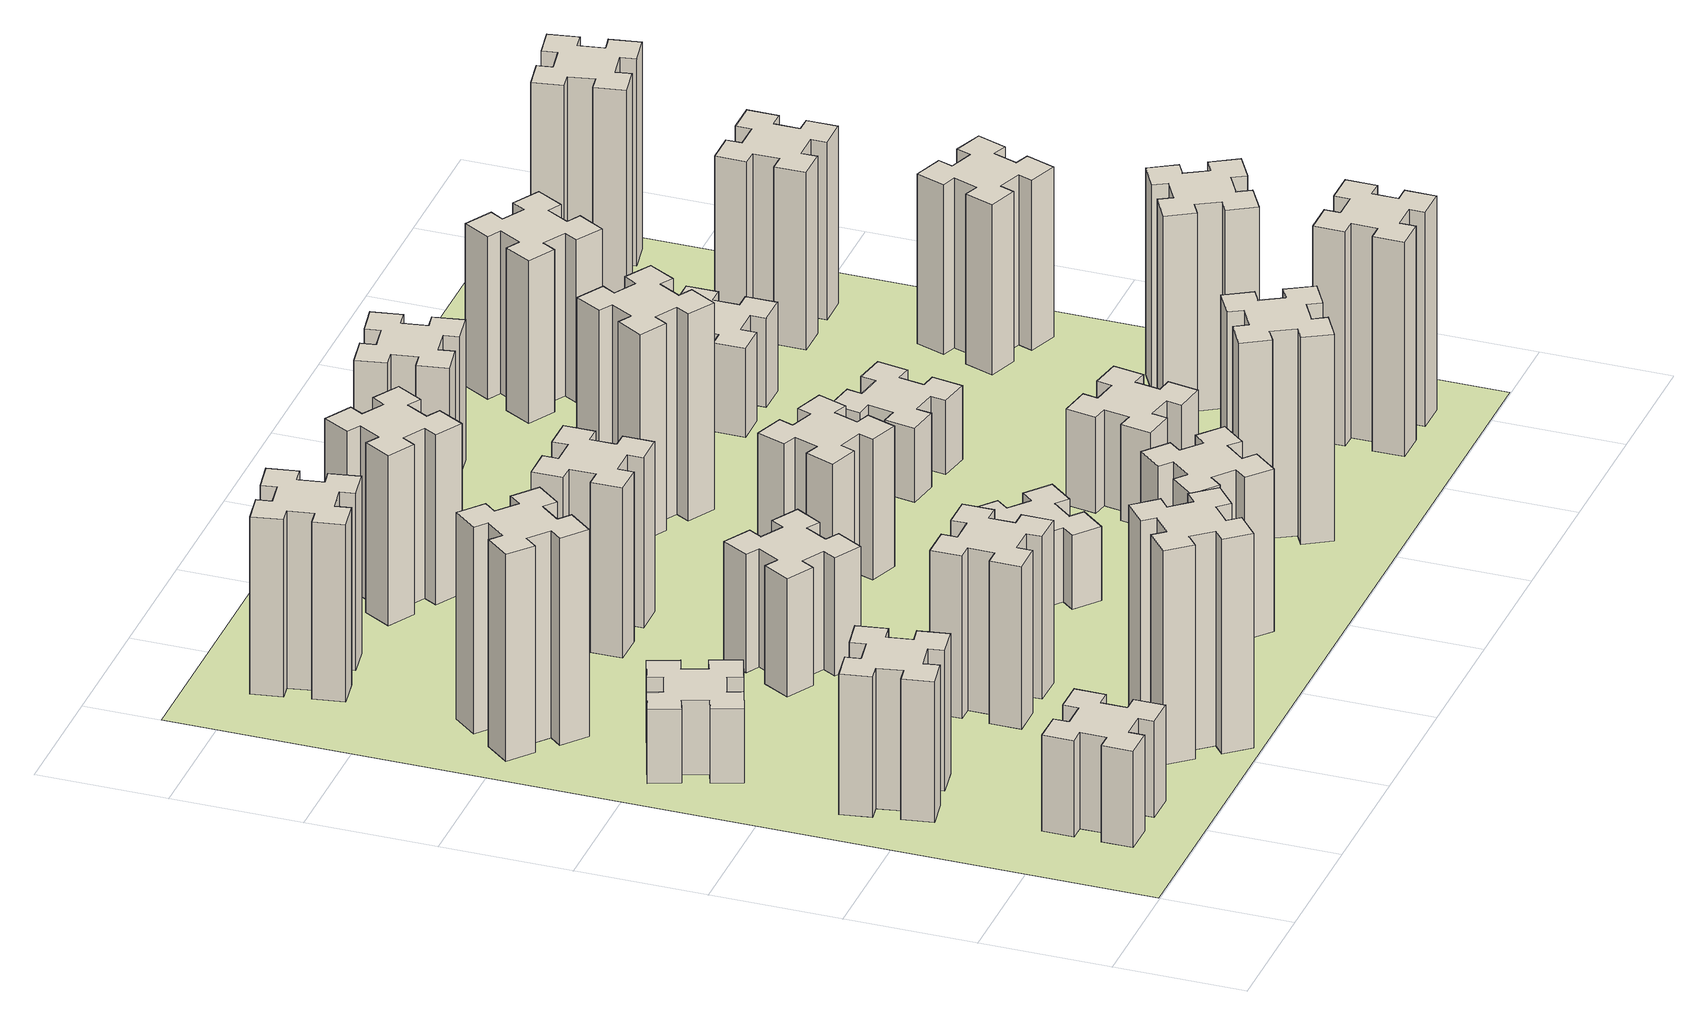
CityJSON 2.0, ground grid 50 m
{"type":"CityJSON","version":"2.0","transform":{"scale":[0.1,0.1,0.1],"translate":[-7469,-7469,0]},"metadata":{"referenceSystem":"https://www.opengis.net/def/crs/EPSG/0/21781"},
"CityObjects":{
"building1":{"type":"Building","attributes":{"class":"1000","function":"1000","usage":"1000","yearOfConstruction":2016,"roofType":"1000","measuredHeight":39,"storeysAboveGround":30,"storeysBelowGround":0},"geometry":[{"type":"Solid","lod":"1","boundaries":[[[[0,1,2,3,4,5,6,7,8,9,10,11,12,13,14,15,16,17,18,19]],[[17,16,20,21]],[[16,15,22,20]],[[15,14,23,22]],[[14,13,24,23]],[[13,12,25,24]],[[12,11,26,25]],[[11,10,27,26]],[[10,9,28,27]],[[9,8,29,28]],[[8,7,30,29]],[[7,6,31,30]],[[6,5,32,31]],[[5,4,33,32]],[[4,3,34,33]],[[3,2,35,34]],[[2,1,36,35]],[[1,0,37,36]],[[0,19,38,37]],[[19,18,39,38]],[[18,17,21,39]],[[24,25,26,27,28,29,30,31,32,33,34,35,36,37,38,39,21,20,22,23]]]]}]},
"building2":{"type":"Building","attributes":{"class":"1000","function":"1000","usage":"1000","yearOfConstruction":2016,"roofType":"1000","measuredHeight":57,"storeysAboveGround":30,"storeysBelowGround":0},"geometry":[{"type":"Solid","lod":"1","boundaries":[[[[40,41,42,43,44,45,46,47,48,49,50,51,52,53,54,55,56,57,58,59]],[[57,56,60,61]],[[56,55,62,60]],[[55,54,63,62]],[[54,53,64,63]],[[53,52,65,64]],[[52,51,66,65]],[[51,50,67,66]],[[50,49,68,67]],[[49,48,69,68]],[[48,47,70,69]],[[47,46,71,70]],[[46,45,72,71]],[[45,44,73,72]],[[44,43,74,73]],[[43,42,75,74]],[[42,41,76,75]],[[41,40,77,76]],[[40,59,78,77]],[[59,58,79,78]],[[58,57,61,79]],[[64,65,66,67,68,69,70,71,72,73,74,75,76,77,78,79,61,60,62,63]]]]}]},
"building3":{"type":"Building","attributes":{"class":"1000","function":"1000","usage":"1000","yearOfConstruction":2016,"roofType":"1000","measuredHeight":30,"storeysAboveGround":30,"storeysBelowGround":0},"geometry":[{"type":"Solid","lod":"1","boundaries":[[[[80,81,82,83,84,85,86,87,88,89,90,91,92,93,94,95,96,97,98,99]],[[97,96,100,101]],[[96,95,102,100]],[[95,94,103,102]],[[94,93,104,103]],[[93,92,105,104]],[[92,91,106,105]],[[91,90,107,106]],[[90,89,108,107]],[[89,88,109,108]],[[88,87,110,109]],[[87,86,111,110]],[[86,85,112,111]],[[85,84,113,112]],[[84,83,114,113]],[[83,82,115,114]],[[82,81,116,115]],[[81,80,117,116]],[[80,99,118,117]],[[99,98,119,118]],[[98,97,101,119]],[[104,105,106,107,108,109,110,111,112,113,114,115,116,117,118,119,101,100,102,103]]]]}]},
"building4":{"type":"Building","attributes":{"class":"1000","function":"1000","usage":"1000","yearOfConstruction":2016,"roofType":"1000","measuredHeight":84,"storeysAboveGround":30,"storeysBelowGround":0},"geometry":[{"type":"Solid","lod":"1","boundaries":[[[[120,121,122,123,124,125,126,127,128,129,130,131,132,133,134,135,136,137,138,139]],[[137,136,140,141]],[[136,135,142,140]],[[135,134,143,142]],[[134,133,144,143]],[[133,132,145,144]],[[132,131,146,145]],[[131,130,147,146]],[[130,129,148,147]],[[129,128,149,148]],[[128,127,150,149]],[[127,126,151,150]],[[126,125,152,151]],[[125,124,153,152]],[[124,123,154,153]],[[123,122,155,154]],[[122,121,156,155]],[[121,120,157,156]],[[120,139,158,157]],[[139,138,159,158]],[[138,137,141,159]],[[144,145,146,147,148,149,150,151,152,153,154,155,156,157,158,159,141,140,142,143]]]]}]},
"building5":{"type":"Building","attributes":{"class":"1000","function":"1000","usage":"1000","yearOfConstruction":2016,"roofType":"1000","measuredHeight":87,"storeysAboveGround":30,"storeysBelowGround":0},"geometry":[{"type":"Solid","lod":"1","boundaries":[[[[160,161,162,163,164,165,166,167,168,169,170,171,172,173,174,175,176,177,178,179]],[[177,176,180,181]],[[176,175,182,180]],[[175,174,183,182]],[[174,173,184,183]],[[173,172,185,184]],[[172,171,186,185]],[[171,170,187,186]],[[170,169,188,187]],[[169,168,189,188]],[[168,167,190,189]],[[167,166,191,190]],[[166,165,192,191]],[[165,164,193,192]],[[164,163,194,193]],[[163,162,195,194]],[[162,161,196,195]],[[161,160,197,196]],[[160,179,198,197]],[[179,178,199,198]],[[178,177,181,199]],[[184,185,186,187,188,189,190,191,192,193,194,195,196,197,198,199,181,180,182,183]]]]}]},
"building6":{"type":"Building","attributes":{"class":"1000","function":"1000","usage":"1000","yearOfConstruction":2016,"roofType":"1000","measuredHeight":66,"storeysAboveGround":30,"storeysBelowGround":0},"geometry":[{"type":"Solid","lod":"1","boundaries":[[[[200,201,202,203,204,205,206,207,208,209,210,211,212,213,214,215,216,217,218,219]],[[217,216,220,221]],[[216,215,222,220]],[[215,214,223,222]],[[214,213,224,223]],[[213,212,225,224]],[[212,211,226,225]],[[211,210,227,226]],[[210,209,228,227]],[[209,208,229,228]],[[208,207,230,229]],[[207,206,231,230]],[[206,205,232,231]],[[205,204,233,232]],[[204,203,234,233]],[[203,202,235,234]],[[202,201,236,235]],[[201,200,237,236]],[[200,219,238,237]],[[219,218,239,238]],[[218,217,221,239]],[[224,225,226,227,228,229,230,231,232,233,234,235,236,237,238,239,221,220,222,223]]]]}]},
"building7":{"type":"Building","attributes":{"class":"1000","function":"1000","usage":"1000","yearOfConstruction":2016,"roofType":"1000","measuredHeight":72,"storeysAboveGround":30,"storeysBelowGround":0},"geometry":[{"type":"Solid","lod":"1","boundaries":[[[[240,241,242,243,244,245,246,247,248,249,250,251,252,253,254,255,256,257,258,259]],[[257,256,260,261]],[[256,255,262,260]],[[255,254,263,262]],[[254,253,264,263]],[[253,252,265,264]],[[252,251,266,265]],[[251,250,267,266]],[[250,249,268,267]],[[249,248,269,268]],[[248,247,270,269]],[[247,246,271,270]],[[246,245,272,271]],[[245,244,273,272]],[[244,243,274,273]],[[243,242,275,274]],[[242,241,276,275]],[[241,240,277,276]],[[240,259,278,277]],[[259,258,279,278]],[[258,257,261,279]],[[264,265,266,267,268,269,270,271,272,273,274,275,276,277,278,279,261,260,262,263]]]]}]},
"building8":{"type":"Building","attributes":{"class":"1000","function":"1000","usage":"1000","yearOfConstruction":2016,"roofType":"1000","measuredHeight":48,"storeysAboveGround":30,"storeysBelowGround":0},"geometry":[{"type":"Solid","lod":"1","boundaries":[[[[280,281,282,283,284,285,286,287,288,289,290,291,292,293,294,295,296,297,298,299]],[[297,296,300,301]],[[296,295,302,300]],[[295,294,303,302]],[[294,293,304,303]],[[293,292,305,304]],[[292,291,306,305]],[[291,290,307,306]],[[290,289,308,307]],[[289,288,309,308]],[[288,287,310,309]],[[287,286,311,310]],[[286,285,312,311]],[[285,284,313,312]],[[284,283,314,313]],[[283,282,315,314]],[[282,281,316,315]],[[281,280,317,316]],[[280,299,318,317]],[[299,298,319,318]],[[298,297,301,319]],[[304,305,306,307,308,309,310,311,312,313,314,315,316,317,318,319,301,300,302,303]]]]}]},
"building9":{"type":"Building","attributes":{"class":"1000","function":"1000","usage":"1000","yearOfConstruction":2016,"roofType":"1000","measuredHeight":69,"storeysAboveGround":30,"storeysBelowGround":0},"geometry":[{"type":"Solid","lod":"1","boundaries":[[[[320,321,322,323,324,325,326,327,328,329,330,331,332,333,334,335,336,337,338,339]],[[337,336,340,341]],[[336,335,342,340]],[[335,334,343,342]],[[334,333,344,343]],[[333,332,345,344]],[[332,331,346,345]],[[331,330,347,346]],[[330,329,348,347]],[[329,328,349,348]],[[328,327,350,349]],[[327,326,351,350]],[[326,325,352,351]],[[325,324,353,352]],[[324,323,354,353]],[[323,322,355,354]],[[322,321,356,355]],[[321,320,357,356]],[[320,339,358,357]],[[339,338,359,358]],[[338,337,341,359]],[[344,345,346,347,348,349,350,351,352,353,354,355,356,357,358,359,341,340,342,343]]]]}]},
"building10":{"type":"Building","attributes":{"class":"1000","function":"1000","usage":"1000","yearOfConstruction":2016,"roofType":"1000","measuredHeight":66,"storeysAboveGround":30,"storeysBelowGround":0},"geometry":[{"type":"Solid","lod":"1","boundaries":[[[[360,361,362,363,364,365,366,367,368,369,370,371,372,373,374,375,376,377,378,379]],[[377,376,380,381]],[[376,375,382,380]],[[375,374,383,382]],[[374,373,384,383]],[[373,372,385,384]],[[372,371,386,385]],[[371,370,387,386]],[[370,369,388,387]],[[369,368,389,388]],[[368,367,390,389]],[[367,366,391,390]],[[366,365,392,391]],[[365,364,393,392]],[[364,363,394,393]],[[363,362,395,394]],[[362,361,396,395]],[[361,360,397,396]],[[360,379,398,397]],[[379,378,399,398]],[[378,377,381,399]],[[384,385,386,387,388,389,390,391,392,393,394,395,396,397,398,399,381,380,382,383]]]]}]},
"building11":{"type":"Building","attributes":{"class":"1000","function":"1000","usage":"1000","yearOfConstruction":2016,"roofType":"1000","measuredHeight":69,"storeysAboveGround":30,"storeysBelowGround":0},"geometry":[{"type":"Solid","lod":"1","boundaries":[[[[400,401,402,403,404,405,406,407,408,409,410,411,412,413,414,415,416,417,418,419]],[[417,416,420,421]],[[416,415,422,420]],[[415,414,423,422]],[[414,413,424,423]],[[413,412,425,424]],[[412,411,426,425]],[[411,410,427,426]],[[410,409,428,427]],[[409,408,429,428]],[[408,407,430,429]],[[407,406,431,430]],[[406,405,432,431]],[[405,404,433,432]],[[404,403,434,433]],[[403,402,435,434]],[[402,401,436,435]],[[401,400,437,436]],[[400,419,438,437]],[[419,418,439,438]],[[418,417,421,439]],[[424,425,426,427,428,429,430,431,432,433,434,435,436,437,438,439,421,420,422,423]]]]}]},
"building12":{"type":"Building","attributes":{"class":"1000","function":"1000","usage":"1000","yearOfConstruction":2016,"roofType":"1000","measuredHeight":30,"storeysAboveGround":30,"storeysBelowGround":0},"geometry":[{"type":"Solid","lod":"1","boundaries":[[[[440,441,442,443,444,445,446,447,448,449,450,451,452,453,454,455,456,457,458,459]],[[457,456,460,461]],[[456,455,462,460]],[[455,454,463,462]],[[454,453,464,463]],[[453,452,465,464]],[[452,451,466,465]],[[451,450,467,466]],[[450,449,468,467]],[[449,448,469,468]],[[448,447,470,469]],[[447,446,471,470]],[[446,445,472,471]],[[445,444,473,472]],[[444,443,474,473]],[[443,442,475,474]],[[442,441,476,475]],[[441,440,477,476]],[[440,459,478,477]],[[459,458,479,478]],[[458,457,461,479]],[[464,465,466,467,468,469,470,471,472,473,474,475,476,477,478,479,461,460,462,463]]]]}]},
"building13":{"type":"Building","attributes":{"class":"1000","function":"1000","usage":"1000","yearOfConstruction":2016,"roofType":"1000","measuredHeight":57,"storeysAboveGround":30,"storeysBelowGround":0},"geometry":[{"type":"Solid","lod":"1","boundaries":[[[[480,481,482,483,484,485,486,487,488,489,490,491,492,493,494,495,496,497,498,499]],[[497,496,500,501]],[[496,495,502,500]],[[495,494,503,502]],[[494,493,504,503]],[[493,492,505,504]],[[492,491,506,505]],[[491,490,507,506]],[[490,489,508,507]],[[489,488,509,508]],[[488,487,510,509]],[[487,486,511,510]],[[486,485,512,511]],[[485,484,513,512]],[[484,483,514,513]],[[483,482,515,514]],[[482,481,516,515]],[[481,480,517,516]],[[480,499,518,517]],[[499,498,519,518]],[[498,497,501,519]],[[504,505,506,507,508,509,510,511,512,513,514,515,516,517,518,519,501,500,502,503]]]]}]},
"building14":{"type":"Building","attributes":{"class":"1000","function":"1000","usage":"1000","yearOfConstruction":2016,"roofType":"1000","measuredHeight":84,"storeysAboveGround":30,"storeysBelowGround":0},"geometry":[{"type":"Solid","lod":"1","boundaries":[[[[520,521,522,523,524,525,526,527,528,529,530,531,532,533,534,535,536,537,538,539]],[[537,536,540,541]],[[536,535,542,540]],[[535,534,543,542]],[[534,533,544,543]],[[533,532,545,544]],[[532,531,546,545]],[[531,530,547,546]],[[530,529,548,547]],[[529,528,549,548]],[[528,527,550,549]],[[527,526,551,550]],[[526,525,552,551]],[[525,524,553,552]],[[524,523,554,553]],[[523,522,555,554]],[[522,521,556,555]],[[521,520,557,556]],[[520,539,558,557]],[[539,538,559,558]],[[538,537,541,559]],[[544,545,546,547,548,549,550,551,552,553,554,555,556,557,558,559,541,540,542,543]]]]}]},
"building15":{"type":"Building","attributes":{"class":"1000","function":"1000","usage":"1000","yearOfConstruction":2016,"roofType":"1000","measuredHeight":84,"storeysAboveGround":30,"storeysBelowGround":0},"geometry":[{"type":"Solid","lod":"1","boundaries":[[[[560,561,562,563,564,565,566,567,568,569,570,571,572,573,574,575,576,577,578,579]],[[577,576,580,581]],[[576,575,582,580]],[[575,574,583,582]],[[574,573,584,583]],[[573,572,585,584]],[[572,571,586,585]],[[571,570,587,586]],[[570,569,588,587]],[[569,568,589,588]],[[568,567,590,589]],[[567,566,591,590]],[[566,565,592,591]],[[565,564,593,592]],[[564,563,594,593]],[[563,562,595,594]],[[562,561,596,595]],[[561,560,597,596]],[[560,579,598,597]],[[579,578,599,598]],[[578,577,581,599]],[[584,585,586,587,588,589,590,591,592,593,594,595,596,597,598,599,581,580,582,583]]]]}]},
"building16":{"type":"Building","attributes":{"class":"1000","function":"1000","usage":"1000","yearOfConstruction":2016,"roofType":"1000","measuredHeight":57,"storeysAboveGround":30,"storeysBelowGround":0},"geometry":[{"type":"Solid","lod":"1","boundaries":[[[[600,601,602,603,604,605,606,607,608,609,610,611,612,613,614,615,616,617,618,619]],[[617,616,620,621]],[[616,615,622,620]],[[615,614,623,622]],[[614,613,624,623]],[[613,612,625,624]],[[612,611,626,625]],[[611,610,627,626]],[[610,609,628,627]],[[609,608,629,628]],[[608,607,630,629]],[[607,606,631,630]],[[606,605,632,631]],[[605,604,633,632]],[[604,603,634,633]],[[603,602,635,634]],[[602,601,636,635]],[[601,600,637,636]],[[600,619,638,637]],[[619,618,639,638]],[[618,617,621,639]],[[624,625,626,627,628,629,630,631,632,633,634,635,636,637,638,639,621,620,622,623]]]]}]},
"building17":{"type":"Building","attributes":{"class":"1000","function":"1000","usage":"1000","yearOfConstruction":2016,"roofType":"1000","measuredHeight":39,"storeysAboveGround":30,"storeysBelowGround":0},"geometry":[{"type":"Solid","lod":"1","boundaries":[[[[640,641,642,643,644,645,646,647,648,649,650,651,652,653,654,655,656,657,658,659]],[[657,656,660,661]],[[656,655,662,660]],[[655,654,663,662]],[[654,653,664,663]],[[653,652,665,664]],[[652,651,666,665]],[[651,650,667,666]],[[650,649,668,667]],[[649,648,669,668]],[[648,647,670,669]],[[647,646,671,670]],[[646,645,672,671]],[[645,644,673,672]],[[644,643,674,673]],[[643,642,675,674]],[[642,641,676,675]],[[641,640,677,676]],[[640,659,678,677]],[[659,658,679,678]],[[658,657,661,679]],[[664,665,666,667,668,669,670,671,672,673,674,675,676,677,678,679,661,660,662,663]]]]}]},
"building18":{"type":"Building","attributes":{"class":"1000","function":"1000","usage":"1000","yearOfConstruction":2016,"roofType":"1000","measuredHeight":30,"storeysAboveGround":30,"storeysBelowGround":0},"geometry":[{"type":"Solid","lod":"1","boundaries":[[[[680,681,682,683,684,685,686,687,688,689,690,691,692,693,694,695,696,697,698,699]],[[697,696,700,701]],[[696,695,702,700]],[[695,694,703,702]],[[694,693,704,703]],[[693,692,705,704]],[[692,691,706,705]],[[691,690,707,706]],[[690,689,708,707]],[[689,688,709,708]],[[688,687,710,709]],[[687,686,711,710]],[[686,685,712,711]],[[685,684,713,712]],[[684,683,714,713]],[[683,682,715,714]],[[682,681,716,715]],[[681,680,717,716]],[[680,699,718,717]],[[699,698,719,718]],[[698,697,701,719]],[[704,705,706,707,708,709,710,711,712,713,714,715,716,717,718,719,701,700,702,703]]]]}]},
"building19":{"type":"Building","attributes":{"class":"1000","function":"1000","usage":"1000","yearOfConstruction":2016,"roofType":"1000","measuredHeight":87,"storeysAboveGround":30,"storeysBelowGround":0},"geometry":[{"type":"Solid","lod":"1","boundaries":[[[[720,721,722,723,724,725,726,727,728,729,730,731,732,733,734,735,736,737,738,739]],[[737,736,740,741]],[[736,735,742,740]],[[735,734,743,742]],[[734,733,744,743]],[[733,732,745,744]],[[732,731,746,745]],[[731,730,747,746]],[[730,729,748,747]],[[729,728,749,748]],[[728,727,750,749]],[[727,726,751,750]],[[726,725,752,751]],[[725,724,753,752]],[[724,723,754,753]],[[723,722,755,754]],[[722,721,756,755]],[[721,720,757,756]],[[720,739,758,757]],[[739,738,759,758]],[[738,737,741,759]],[[744,745,746,747,748,749,750,751,752,753,754,755,756,757,758,759,741,740,742,743]]]]}]},
"building20":{"type":"Building","attributes":{"class":"1000","function":"1000","usage":"1000","yearOfConstruction":2016,"roofType":"1000","measuredHeight":36,"storeysAboveGround":30,"storeysBelowGround":0},"geometry":[{"type":"Solid","lod":"1","boundaries":[[[[760,761,762,763,764,765,766,767,768,769,770,771,772,773,774,775,776,777,778,779]],[[777,776,780,781]],[[776,775,782,780]],[[775,774,783,782]],[[774,773,784,783]],[[773,772,785,784]],[[772,771,786,785]],[[771,770,787,786]],[[770,769,788,787]],[[769,768,789,788]],[[768,767,790,789]],[[767,766,791,790]],[[766,765,792,791]],[[765,764,793,792]],[[764,763,794,793]],[[763,762,795,794]],[[762,761,796,795]],[[761,760,797,796]],[[760,779,798,797]],[[779,778,799,798]],[[778,777,781,799]],[[784,785,786,787,788,789,790,791,792,793,794,795,796,797,798,799,781,780,782,783]]]]}]},
"building21":{"type":"Building","attributes":{"class":"1000","function":"1000","usage":"1000","yearOfConstruction":2016,"roofType":"1000","measuredHeight":66,"storeysAboveGround":30,"storeysBelowGround":0},"geometry":[{"type":"Solid","lod":"1","boundaries":[[[[800,801,802,803,804,805,806,807,808,809,810,811,812,813,814,815,816,817,818,819]],[[817,816,820,821]],[[816,815,822,820]],[[815,814,823,822]],[[814,813,824,823]],[[813,812,825,824]],[[812,811,826,825]],[[811,810,827,826]],[[810,809,828,827]],[[809,808,829,828]],[[808,807,830,829]],[[807,806,831,830]],[[806,805,832,831]],[[805,804,833,832]],[[804,803,834,833]],[[803,802,835,834]],[[802,801,836,835]],[[801,800,837,836]],[[800,819,838,837]],[[819,818,839,838]],[[818,817,821,839]],[[824,825,826,827,828,829,830,831,832,833,834,835,836,837,838,839,821,820,822,823]]]]}]},
"building22":{"type":"Building","attributes":{"class":"1000","function":"1000","usage":"1000","yearOfConstruction":2016,"roofType":"1000","measuredHeight":84,"storeysAboveGround":30,"storeysBelowGround":0},"geometry":[{"type":"Solid","lod":"1","boundaries":[[[[840,841,842,843,844,845,846,847,848,849,850,851,852,853,854,855,856,857,858,859]],[[857,856,860,861]],[[856,855,862,860]],[[855,854,863,862]],[[854,853,864,863]],[[853,852,865,864]],[[852,851,866,865]],[[851,850,867,866]],[[850,849,868,867]],[[849,848,869,868]],[[848,847,870,869]],[[847,846,871,870]],[[846,845,872,871]],[[845,844,873,872]],[[844,843,874,873]],[[843,842,875,874]],[[842,841,876,875]],[[841,840,877,876]],[[840,859,878,877]],[[859,858,879,878]],[[858,857,861,879]],[[864,865,866,867,868,869,870,871,872,873,874,875,876,877,878,879,861,860,862,863]]]]}]},
"building23":{"type":"Building","attributes":{"class":"1000","function":"1000","usage":"1000","yearOfConstruction":2016,"roofType":"1000","measuredHeight":69,"storeysAboveGround":30,"storeysBelowGround":0},"geometry":[{"type":"Solid","lod":"1","boundaries":[[[[880,881,882,883,884,885,886,887,888,889,890,891,892,893,894,895,896,897,898,899]],[[897,896,900,901]],[[896,895,902,900]],[[895,894,903,902]],[[894,893,904,903]],[[893,892,905,904]],[[892,891,906,905]],[[891,890,907,906]],[[890,889,908,907]],[[889,888,909,908]],[[888,887,910,909]],[[887,886,911,910]],[[886,885,912,911]],[[885,884,913,912]],[[884,883,914,913]],[[883,882,915,914]],[[882,881,916,915]],[[881,880,917,916]],[[880,899,918,917]],[[899,898,919,918]],[[898,897,901,919]],[[904,905,906,907,908,909,910,911,912,913,914,915,916,917,918,919,901,900,902,903]]]]}]},
"building24":{"type":"Building","attributes":{"class":"1000","function":"1000","usage":"1000","yearOfConstruction":2016,"roofType":"1000","measuredHeight":72,"storeysAboveGround":30,"storeysBelowGround":0},"geometry":[{"type":"Solid","lod":"1","boundaries":[[[[920,921,922,923,924,925,926,927,928,929,930,931,932,933,934,935,936,937,938,939]],[[937,936,940,941]],[[936,935,942,940]],[[935,934,943,942]],[[934,933,944,943]],[[933,932,945,944]],[[932,931,946,945]],[[931,930,947,946]],[[930,929,948,947]],[[929,928,949,948]],[[928,927,950,949]],[[927,926,951,950]],[[926,925,952,951]],[[925,924,953,952]],[[924,923,954,953]],[[923,922,955,954]],[[922,921,956,955]],[[921,920,957,956]],[[920,939,958,957]],[[939,938,959,958]],[[938,937,941,959]],[[944,945,946,947,948,949,950,951,952,953,954,955,956,957,958,959,941,940,942,943]]]]}]},
"building25":{"type":"Building","attributes":{"class":"1000","function":"1000","usage":"1000","yearOfConstruction":2016,"roofType":"1000","measuredHeight":84,"storeysAboveGround":30,"storeysBelowGround":0},"geometry":[{"type":"Solid","lod":"1","boundaries":[[[[960,961,962,963,964,965,966,967,968,969,970,971,972,973,974,975,976,977,978,979]],[[977,976,980,981]],[[976,975,982,980]],[[975,974,983,982]],[[974,973,984,983]],[[973,972,985,984]],[[972,971,986,985]],[[971,970,987,986]],[[970,969,988,987]],[[969,968,989,988]],[[968,967,990,989]],[[967,966,991,990]],[[966,965,992,991]],[[965,964,993,992]],[[964,963,994,993]],[[963,962,995,994]],[[962,961,996,995]],[[961,960,997,996]],[[960,979,998,997]],[[979,978,999,998]],[[978,977,981,999]],[[984,985,986,987,988,989,990,991,992,993,994,995,996,997,998,999,981,980,982,983]]]]}]},
"landuse1":{"type":"LandUse","attributes":{"name":"plot1","function":"1010"},"geometry":[{"type":"MultiSurface","lod":"1","boundaries":[[[1000,1001,1002,1003]]]}]}
},
"vertices":[
[425,265,0],[525,265,0],[525,205,0],[645,205,0],[645,325,0],[585,325,0],[585,425,0],[645,425,0],[645,545,0],[525,545,0],[525,485,0],[425,485,0],[425,545,0],[305,545,0],[305,425,0],[365,425,0],[365,325,0],[305,325,0],[305,205,0],[425,205,0],[365,325,390],[305,325,390],[365,425,390],[305,425,390],[305,545,390],[425,545,390],[425,485,390],[525,485,390],[525,545,390],[645,545,390],[645,425,390],[585,425,390],[585,325,390],[645,325,390],[645,205,390],[525,205,390],[525,265,390],[425,265,390],[425,205,390],[305,205,390],
[345,998,0],[444,1016,0],[454,957,0],[572,977,0],[551,1096,0],[492,1085,0],[475,1184,0],[534,1194,0],[513,1312,0],[395,1291,0],[405,1232,0],[307,1215,0],[297,1274,0],[178,1253,0],[199,1135,0],[258,1145,0],[276,1047,0],[217,1037,0],[237,918,0],[356,939,0],[276,1047,570],[217,1037,570],[258,1145,570],[199,1135,570],[178,1253,570],[297,1274,570],[307,1215,570],[405,1232,570],[395,1291,570],[513,1312,570],[534,1194,570],[475,1184,570],[492,1085,570],[551,1096,570],[572,977,570],[454,957,570],[444,1016,570],[345,998,570],[356,939,570],[237,918,570],
[366,1735,0],[460,1769,0],[480,1713,0],[593,1754,0],[552,1867,0],[496,1846,0],[462,1940,0],[518,1960,0],[477,2073,0],[364,2032,0],[385,1976,0],[291,1942,0],[270,1998,0],[157,1957,0],[199,1844,0],[255,1865,0],[289,1771,0],[233,1750,0],[274,1637,0],[387,1679,0],[289,1771,300],[233,1750,300],[255,1865,300],[199,1844,300],[157,1957,300],[270,1998,300],[291,1942,300],[385,1976,300],[364,2032,300],[477,2073,300],[518,1960,300],[462,1940,300],[496,1846,300],[552,1867,300],[593,1754,300],[480,1713,300],[460,1769,300],[366,1735,300],[387,1679,300],[274,1637,300],
[266,2443,0],[343,2379,0],[304,2333,0],[396,2256,0],[473,2348,0],[427,2386,0],[492,2463,0],[538,2424,0],[615,2516,0],[523,2593,0],[484,2547,0],[408,2612,0],[446,2658,0],[354,2735,0],[277,2643,0],[323,2604,0],[259,2528,0],[213,2566,0],[136,2474,0],[228,2397,0],[259,2528,840],[213,2566,840],[323,2604,840],[277,2643,840],[354,2735,840],[446,2658,840],[408,2612,840],[484,2547,840],[523,2593,840],[615,2516,840],[538,2424,840],[492,2463,840],[427,2386,840],[473,2348,840],[396,2256,840],[304,2333,840],[343,2379,840],[266,2443,840],[228,2397,840],[136,2474,840],
[1232,308,0],[1167,384,0],[1213,423,0],[1136,515,0],[1044,438,0],[1083,392,0],[1006,327,0],[968,373,0],[876,296,0],[953,204,0],[999,243,0],[1063,166,0],[1017,128,0],[1094,36,0],[1186,113,0],[1148,159,0],[1224,223,0],[1263,177,0],[1355,254,0],[1278,346,0],[1224,223,870],[1263,177,870],[1148,159,870],[1186,113,870],[1094,36,870],[1017,128,870],[1063,166,870],[999,243,870],[953,204,870],[876,296,870],[968,373,870],[1006,327,870],[1083,392,870],[1044,438,870],[1136,515,870],[1213,423,870],[1167,384,870],[1232,308,870],[1278,346,870],[1355,254,870],
[1005,1065,0],[1005,965,0],[945,965,0],[945,845,0],[1065,845,0],[1065,905,0],[1165,905,0],[1165,845,0],[1285,845,0],[1285,965,0],[1225,965,0],[1225,1065,0],[1285,1065,0],[1285,1185,0],[1165,1185,0],[1165,1125,0],[1065,1125,0],[1065,1185,0],[945,1185,0],[945,1065,0],[1065,1125,660],[1065,1185,660],[1165,1125,660],[1165,1185,660],[1285,1185,660],[1285,1065,660],[1225,1065,660],[1225,965,660],[1285,965,660],[1285,845,660],[1165,845,660],[1165,905,660],[1065,905,660],[1065,845,660],[945,845,660],[945,965,660],[1005,965,660],[1005,1065,660],[945,1065,660],[945,1185,660],
[592,3305,0],[575,3404,0],[634,3414,0],[613,3532,0],[495,3511,0],[505,3452,0],[407,3435,0],[397,3494,0],[278,3473,0],[299,3355,0],[358,3365,0],[376,3267,0],[317,3257,0],[337,3138,0],[456,3159,0],[445,3218,0],[544,3236,0],[554,3177,0],[672,3197,0],[651,3316,0],[544,3236,720],[554,3177,720],[445,3218,720],[456,3159,720],[337,3138,720],[317,3257,720],[376,3267,720],[358,3365,720],[299,3355,720],[278,3473,720],[397,3494,720],[407,3435,720],[505,3452,720],[495,3511,720],[613,3532,720],[634,3414,720],[575,3404,720],[592,3305,720],[651,3316,720],[672,3197,720],
[1045,1854,0],[995,1767,0],[943,1797,0],[883,1693,0],[987,1633,0],[1017,1685,0],[1104,1635,0],[1074,1583,0],[1178,1523,0],[1238,1627,0],[1186,1657,0],[1236,1744,0],[1288,1714,0],[1348,1818,0],[1244,1878,0],[1214,1826,0],[1127,1876,0],[1157,1928,0],[1053,1988,0],[993,1884,0],[1127,1876,480],[1157,1928,480],[1214,1826,480],[1244,1878,480],[1348,1818,480],[1288,1714,480],[1236,1744,480],[1186,1657,480],[1238,1627,480],[1178,1523,480],[1074,1583,480],[1104,1635,480],[1017,1685,480],[987,1633,480],[883,1693,480],[943,1797,480],[995,1767,480],[1045,1854,480],[993,1884,480],[1053,1988,480],
[1225,2445,0],[1225,2545,0],[1285,2545,0],[1285,2665,0],[1165,2665,0],[1165,2605,0],[1065,2605,0],[1065,2665,0],[945,2665,0],[945,2545,0],[1005,2545,0],[1005,2445,0],[945,2445,0],[945,2325,0],[1065,2325,0],[1065,2385,0],[1165,2385,0],[1165,2325,0],[1285,2325,0],[1285,2445,0],[1165,2385,690],[1165,2325,690],[1065,2385,690],[1065,2325,690],[945,2325,690],[945,2445,690],[1005,2445,690],[1005,2545,690],[945,2545,690],[945,2665,690],[1065,2665,690],[1065,2605,690],[1165,2605,690],[1165,2665,690],[1285,2665,690],[1285,2545,690],[1225,2545,690],[1225,2445,690],[1285,2445,690],[1285,2325,690],
[1803,584,0],[1739,508,0],[1693,546,0],[1616,454,0],[1708,377,0],[1746,423,0],[1823,359,0],[1784,313,0],[1876,236,0],[1953,328,0],[1907,366,0],[1972,443,0],[2018,404,0],[2095,496,0],[2003,573,0],[1964,527,0],[1888,592,0],[1926,638,0],[1834,715,0],[1757,623,0],[1888,592,660],[1926,638,660],[1964,527,660],[2003,573,660],[2095,496,660],[2018,404,660],[1972,443,660],[1907,366,660],[1953,328,660],[1876,236,660],[1784,313,660],[1823,359,660],[1746,423,660],[1708,377,660],[1616,454,660],[1693,546,660],[1739,508,660],[1803,584,660],[1757,623,660],[1834,715,660],
[1186,3137,0],[1236,3224,0],[1288,3194,0],[1348,3298,0],[1244,3358,0],[1214,3306,0],[1127,3356,0],[1157,3408,0],[1053,3468,0],[993,3364,0],[1045,3334,0],[995,3247,0],[943,3277,0],[883,3173,0],[987,3113,0],[1017,3165,0],[1104,3115,0],[1074,3063,0],[1178,3003,0],[1238,3107,0],[1104,3115,690],[1074,3063,690],[1017,3165,690],[987,3113,690],[883,3173,690],[943,3277,690],[995,3247,690],[1045,3334,690],[993,3364,690],[1053,3468,690],[1157,3408,690],[1127,3356,690],[1214,3306,690],[1244,3358,690],[1348,3298,690],[1288,3194,690],[1236,3224,690],[1186,3137,690],[1238,3107,690],[1178,3003,690],
[1803,1224,0],[1739,1148,0],[1693,1186,0],[1616,1094,0],[1708,1017,0],[1746,1063,0],[1823,999,0],[1784,953,0],[1876,876,0],[1953,968,0],[1907,1006,0],[1972,1083,0],[2018,1044,0],[2095,1136,0],[2003,1213,0],[1964,1167,0],[1888,1232,0],[1926,1278,0],[1834,1355,0],[1757,1263,0],[1888,1232,300],[1926,1278,300],[1964,1167,300],[2003,1213,300],[2095,1136,300],[2018,1044,300],[1972,1083,300],[1907,1006,300],[1953,968,300],[1876,876,300],[1784,953,300],[1823,999,300],[1746,1063,300],[1708,1017,300],[1616,1094,300],[1693,1186,300],[1739,1148,300],[1803,1224,300],[1757,1263,300],[1834,1355,300],
[1842,1771,0],[1876,1865,0],[1932,1844,0],[1973,1957,0],[1860,1998,0],[1840,1942,0],[1746,1976,0],[1767,2032,0],[1654,2073,0],[1613,1960,0],[1669,1940,0],[1635,1846,0],[1579,1867,0],[1537,1754,0],[1650,1713,0],[1671,1769,0],[1765,1735,0],[1744,1679,0],[1857,1637,0],[1898,1750,0],[1765,1735,570],[1744,1679,570],[1671,1769,570],[1650,1713,570],[1537,1754,570],[1579,1867,570],[1635,1846,570],[1669,1940,570],[1613,1960,570],[1654,2073,570],[1767,2032,570],[1746,1976,570],[1840,1942,570],[1860,1998,570],[1973,1957,570],[1932,1844,570],[1876,1865,570],[1842,1771,570],[1898,1750,570],[1857,1637,570],
[2054,2666,0],[1967,2716,0],[1997,2768,0],[1893,2828,0],[1833,2724,0],[1885,2694,0],[1835,2607,0],[1783,2637,0],[1723,2533,0],[1827,2473,0],[1857,2525,0],[1944,2475,0],[1914,2423,0],[2018,2363,0],[2078,2467,0],[2026,2497,0],[2076,2584,0],[2128,2554,0],[2188,2658,0],[2084,2718,0],[2076,2584,840],[2128,2554,840],[2026,2497,840],[2078,2467,840],[2018,2363,840],[1914,2423,840],[1944,2475,840],[1857,2525,840],[1827,2473,840],[1723,2533,840],[1783,2637,840],[1835,2607,840],[1885,2694,840],[1833,2724,840],[1893,2828,840],[1997,2768,840],[1967,2716,840],[2054,2666,840],[2084,2718,840],[2188,2658,840],
[2475,464,0],[2525,377,0],[2473,347,0],[2533,243,0],[2637,303,0],[2607,355,0],[2694,405,0],[2724,353,0],[2828,413,0],[2768,517,0],[2716,487,0],[2666,574,0],[2718,604,0],[2658,708,0],[2554,648,0],[2584,596,0],[2497,546,0],[2467,598,0],[2363,538,0],[2423,434,0],[2497,546,840],[2467,598,840],[2584,596,840],[2554,648,840],[2658,708,840],[2718,604,840],[2666,574,840],[2716,487,840],[2768,517,840],[2828,413,840],[2724,353,840],[2694,405,840],[2607,355,840],[2637,303,840],[2533,243,840],[2473,347,840],[2525,377,840],[2475,464,840],[2423,434,840],[2363,538,840],
[1738,3465,0],[1756,3367,0],[1697,3357,0],[1717,3238,0],[1836,3259,0],[1825,3318,0],[1924,3336,0],[1934,3277,0],[2052,3297,0],[2031,3416,0],[1972,3405,0],[1955,3504,0],[2014,3514,0],[1993,3632,0],[1875,3611,0],[1885,3552,0],[1787,3535,0],[1777,3594,0],[1658,3573,0],[1679,3455,0],[1787,3535,570],[1777,3594,570],[1885,3552,570],[1875,3611,570],[1993,3632,570],[2014,3514,570],[1955,3504,570],[1972,3405,570],[2031,3416,570],[2052,3297,570],[1934,3277,570],[1924,3336,570],[1825,3318,570],[1836,3259,570],[1717,3238,570],[1697,3357,570],[1756,3367,570],[1738,3465,570],[1679,3455,570],[1658,3573,570],
[2496,1084,0],[2478,985,0],[2419,996,0],[2398,877,0],[2517,857,0],[2527,916,0],[2625,898,0],[2615,839,0],[2733,818,0],[2754,937,0],[2695,947,0],[2712,1045,0],[2771,1035,0],[2792,1153,0],[2674,1174,0],[2664,1115,0],[2565,1132,0],[2576,1191,0],[2457,1212,0],[2437,1094,0],[2565,1132,390],[2576,1191,390],[2664,1115,390],[2674,1174,390],[2792,1153,390],[2771,1035,390],[2712,1045,390],[2695,947,390],[2754,937,390],[2733,818,390],[2615,839,390],[2625,898,390],[2527,916,390],[2517,857,390],[2398,877,390],[2419,996,390],[2478,985,390],[2496,1084,390],[2437,1094,390],[2457,1212,390],
[2427,1756,0],[2525,1738,0],[2515,1679,0],[2633,1658,0],[2654,1777,0],[2595,1787,0],[2612,1885,0],[2671,1875,0],[2692,1993,0],[2574,2014,0],[2564,1955,0],[2465,1972,0],[2476,2031,0],[2357,2052,0],[2337,1934,0],[2396,1924,0],[2378,1825,0],[2319,1836,0],[2298,1717,0],[2417,1697,0],[2378,1825,300],[2319,1836,300],[2396,1924,300],[2337,1934,300],[2357,2052,300],[2476,2031,300],[2465,1972,300],[2564,1955,300],[2574,2014,300],[2692,1993,300],[2671,1875,300],[2612,1885,300],[2595,1787,300],[2654,1777,300],[2633,1658,300],[2515,1679,300],[2525,1738,300],[2427,1756,300],[2417,1697,300],[2298,1717,300],
[3225,425,0],[3225,325,0],[3165,325,0],[3165,205,0],[3285,205,0],[3285,265,0],[3385,265,0],[3385,205,0],[3505,205,0],[3505,325,0],[3445,325,0],[3445,425,0],[3505,425,0],[3505,545,0],[3385,545,0],[3385,485,0],[3285,485,0],[3285,545,0],[3165,545,0],[3165,425,0],[3285,485,870],[3285,545,870],[3385,485,870],[3385,545,870],[3505,545,870],[3505,425,870],[3445,425,870],[3445,325,870],[3505,325,870],[3505,205,870],[3385,205,870],[3385,265,870],[3285,265,870],[3285,205,870],[3165,205,870],[3165,325,870],[3225,325,870],[3225,425,870],[3165,425,870],[3165,545,870],
[2805,2545,0],[2805,2645,0],[2865,2645,0],[2865,2765,0],[2745,2765,0],[2745,2705,0],[2645,2705,0],[2645,2765,0],[2525,2765,0],[2525,2645,0],[2585,2645,0],[2585,2545,0],[2525,2545,0],[2525,2425,0],[2645,2425,0],[2645,2485,0],[2745,2485,0],[2745,2425,0],[2865,2425,0],[2865,2545,0],[2745,2485,360],[2745,2425,360],[2645,2485,360],[2645,2425,360],[2525,2425,360],[2525,2545,360],[2585,2545,360],[2585,2645,360],[2525,2645,360],[2525,2765,360],[2645,2765,360],[2645,2705,360],[2745,2705,360],[2745,2765,360],[2865,2765,360],[2865,2645,360],[2805,2645,360],[2805,2545,360],[2865,2545,360],[2865,2425,360],
[2694,3306,0],[2607,3356,0],[2637,3408,0],[2533,3468,0],[2473,3364,0],[2525,3334,0],[2475,3247,0],[2423,3277,0],[2363,3173,0],[2467,3113,0],[2497,3165,0],[2584,3115,0],[2554,3063,0],[2658,3003,0],[2718,3107,0],[2666,3137,0],[2716,3224,0],[2768,3194,0],[2828,3298,0],[2724,3358,0],[2716,3224,660],[2768,3194,660],[2666,3137,660],[2718,3107,660],[2658,3003,660],[2554,3063,660],[2584,3115,660],[2497,3165,660],[2467,3113,660],[2363,3173,660],[2423,3277,660],[2475,3247,660],[2525,3334,660],[2473,3364,660],[2533,3468,660],[2637,3408,660],[2607,3356,660],[2694,3306,660],[2724,3358,660],[2828,3298,660],
[3215,1004,0],[3265,917,0],[3213,887,0],[3273,783,0],[3377,843,0],[3347,895,0],[3434,945,0],[3464,893,0],[3568,953,0],[3508,1057,0],[3456,1027,0],[3406,1114,0],[3458,1144,0],[3398,1248,0],[3294,1188,0],[3324,1136,0],[3237,1086,0],[3207,1138,0],[3103,1078,0],[3163,974,0],[3237,1086,840],[3207,1138,840],[3324,1136,840],[3294,1188,840],[3398,1248,840],[3458,1144,840],[3406,1114,840],[3456,1027,840],[3508,1057,840],[3568,953,840],[3464,893,840],[3434,945,840],[3347,895,840],[3377,843,840],[3273,783,840],[3213,887,840],[3265,917,840],[3215,1004,840],[3163,974,840],[3103,1078,840],
[3351,1769,0],[3445,1735,0],[3424,1679,0],[3537,1637,0],[3578,1750,0],[3522,1771,0],[3556,1865,0],[3612,1844,0],[3653,1957,0],[3540,1998,0],[3520,1942,0],[3426,1976,0],[3447,2032,0],[3334,2073,0],[3293,1960,0],[3349,1940,0],[3315,1846,0],[3259,1867,0],[3217,1754,0],[3330,1713,0],[3315,1846,690],[3259,1867,690],[3349,1940,690],[3293,1960,690],[3334,2073,690],[3447,2032,690],[3426,1976,690],[3520,1942,690],[3540,1998,690],[3653,1957,690],[3612,1844,690],[3556,1865,690],[3522,1771,690],[3578,1750,690],[3537,1637,690],[3424,1679,690],[3445,1735,690],[3351,1769,690],[3330,1713,690],[3217,1754,690],
[3385,2705,0],[3285,2705,0],[3285,2765,0],[3165,2765,0],[3165,2645,0],[3225,2645,0],[3225,2545,0],[3165,2545,0],[3165,2425,0],[3285,2425,0],[3285,2485,0],[3385,2485,0],[3385,2425,0],[3505,2425,0],[3505,2545,0],[3445,2545,0],[3445,2645,0],[3505,2645,0],[3505,2765,0],[3385,2765,0],[3445,2645,720],[3505,2645,720],[3445,2545,720],[3505,2545,720],[3505,2425,720],[3385,2425,720],[3385,2485,720],[3285,2485,720],[3285,2425,720],[3165,2425,720],[3165,2545,720],[3225,2545,720],[3225,2645,720],[3165,2645,720],[3165,2765,720],[3285,2765,720],[3285,2705,720],[3385,2705,720],[3385,2765,720],[3505,2765,720],
[3552,3305,0],[3535,3404,0],[3594,3414,0],[3573,3532,0],[3455,3511,0],[3465,3452,0],[3367,3435,0],[3357,3494,0],[3238,3473,0],[3259,3355,0],[3318,3365,0],[3336,3267,0],[3277,3257,0],[3297,3138,0],[3416,3159,0],[3405,3218,0],[3504,3236,0],[3514,3177,0],[3632,3197,0],[3611,3316,0],[3504,3236,840],[3514,3177,840],[3405,3218,840],[3416,3159,840],[3297,3138,840],[3277,3257,840],[3336,3267,840],[3318,3365,840],[3259,3355,840],[3238,3473,840],[3357,3494,840],[3367,3435,840],[3465,3452,840],[3455,3511,840],[3573,3532,840],[3594,3414,840],[3535,3404,840],[3552,3305,840],[3611,3316,840],[3632,3197,840],
[5,3705,0],[3705,3705,0],[3705,5,0],[5,5,0]
]}
